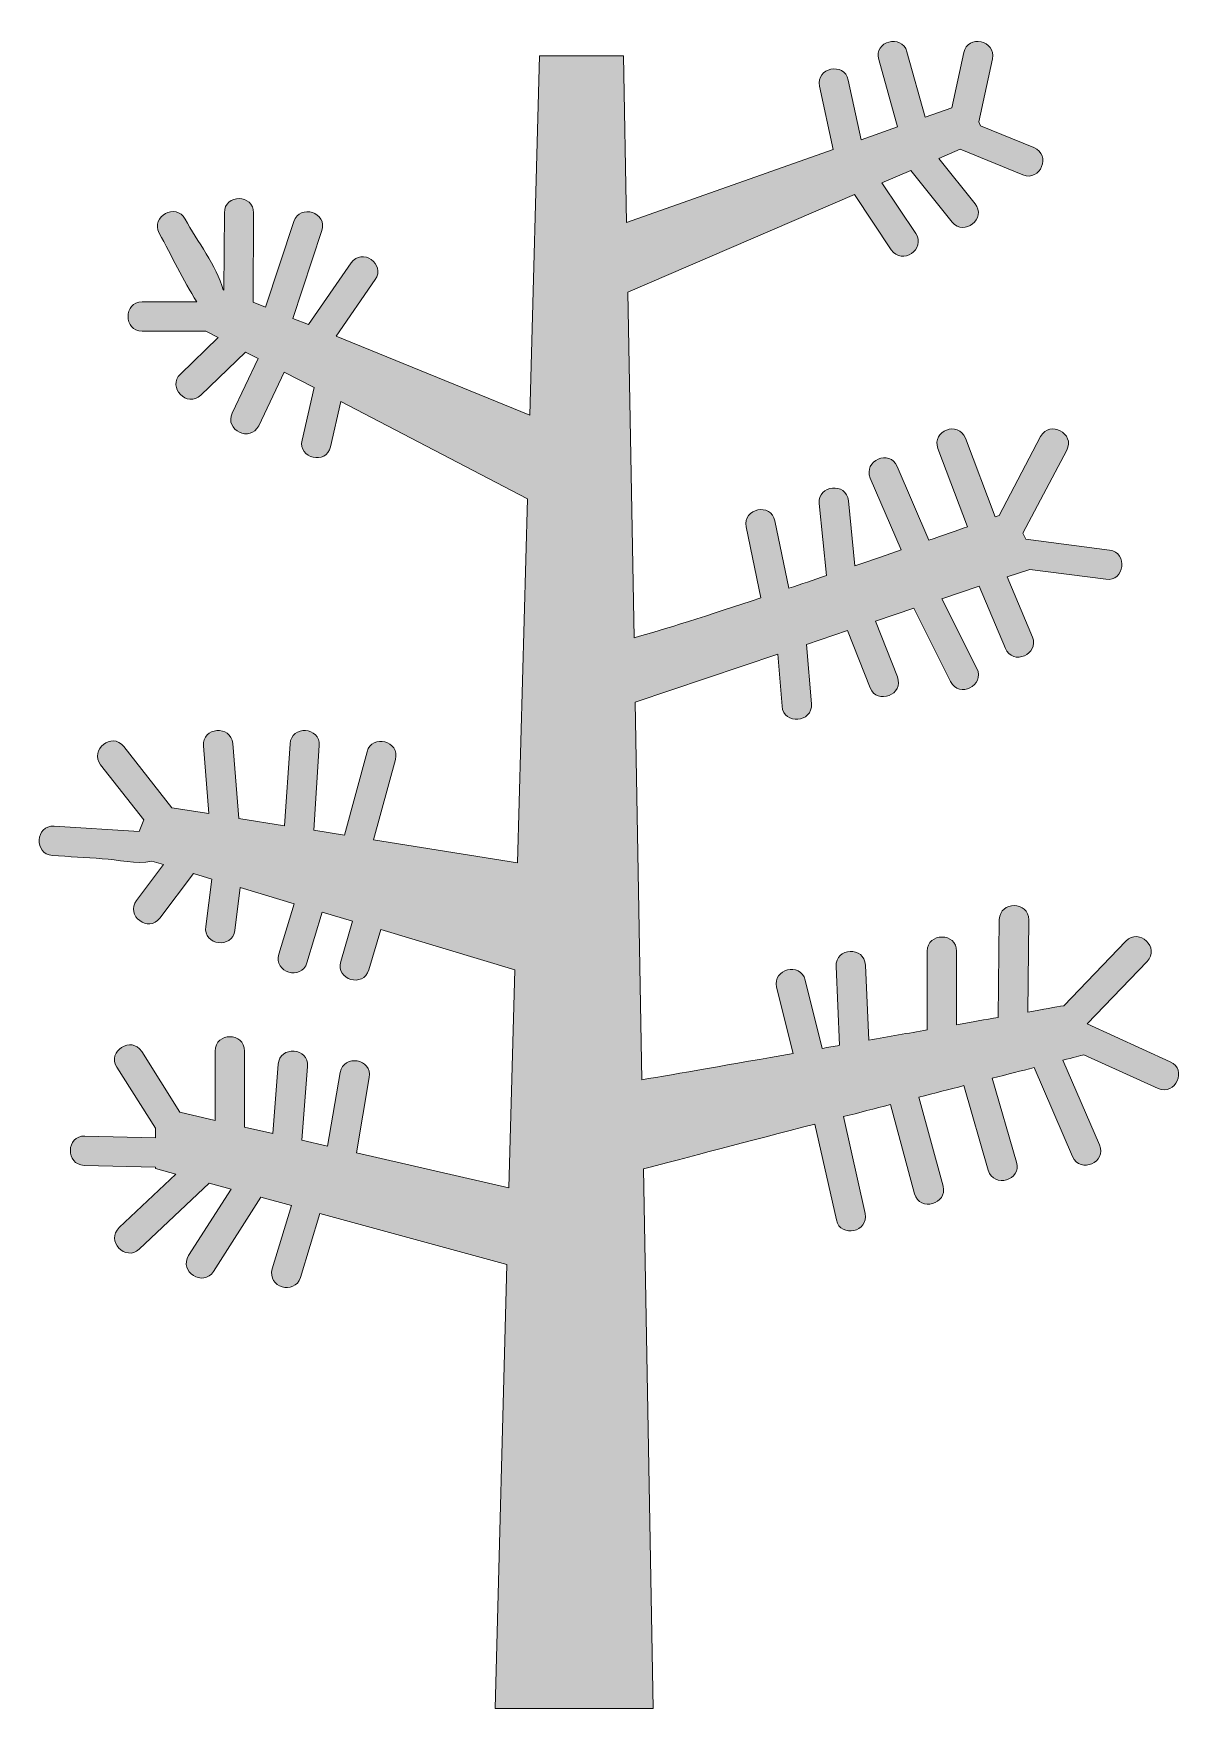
# Model space of a CAD drawing. Header units: inches. Extents: x 0 to 70, y 0 to 102.
import ezdxf

# ---------------------------------------------------------------- set-up
doc = ezdxf.new("R2010")
doc.units = ezdxf.units.IN
doc.header["$MEASUREMENT"] = 0
doc.layers.add('Layer 1', color=7, linetype='Continuous')

msp = doc.modelspace()

# ---------------------------------------------------------------- hatches: boundary and pattern name
at = {"layer": 'Layer 1', "true_color": 0xbdd63c}
h = msp.add_hatch(color=63, dxfattribs=at)
h.dxf.hatch_style = 2
edge = h.paths.add_edge_path()
edge.add_spline(control_points=[(7.09, 32.91), (7.09, 32.91), (8.34, 32.57), (8.34, 32.57), (8.34, 32.57), (4.88, 29.31), (4.88, 29.31), (4.04, 28.52), (5.26, 27.21), (6.1, 28), (6.1, 28), (10.37, 32.01), (10.37, 32.01), (10.37, 32.01), (11.7, 31.65), (11.7, 31.65), (11.7, 31.65), (9.11, 27.6), (9.11, 27.6), (8.49, 26.63), (10, 25.66), (10.62, 26.64), (10.62, 26.64), (13.51, 31.16), (13.51, 31.16), (13.51, 31.16), (15.37, 30.65), (15.37, 30.65), (15.37, 30.65), (14.21, 26.79), (14.21, 26.79), (13.87, 25.68), (15.58, 25.17), (15.92, 26.27), (15.92, 26.27), (17.1, 30.17), (17.1, 30.17), (17.1, 30.17), (28.5, 27.06), (28.5, 27.06), (28.5, 27.06), (27.78, 0), (27.78, 0), (27.78, 0), (37.42, 0), (37.42, 0), (37.42, 0), (36.83, 32.88), (36.83, 32.88), (39.36, 33.56), (43.24, 34.57), (47.27, 35.62), (47.27, 35.62), (48.58, 29.78), (48.58, 29.78), (48.84, 28.65), (50.58, 29.04), (50.33, 30.17), (50.33, 30.17), (49.01, 36.07), (49.01, 36.07), (49.97, 36.31), (50.93, 36.56), (51.87, 36.81), (51.87, 36.81), (53.35, 31.37), (53.35, 31.37), (53.65, 30.26), (55.38, 30.73), (55.08, 31.84), (55.08, 31.84), (53.61, 37.25), (53.61, 37.25), (54.55, 37.5), (55.47, 37.74), (56.35, 37.96), (56.35, 37.96), (57.84, 32.8), (57.84, 32.8), (58.17, 31.69), (59.88, 32.19), (59.56, 33.3), (59.56, 33.3), (58.08, 38.41), (58.08, 38.41), (59.02, 38.65), (59.88, 38.87), (60.63, 39.06), (60.63, 39.06), (62.98, 33.64), (62.98, 33.64), (63.44, 32.58), (65.08, 33.29), (64.62, 34.35), (64.62, 34.35), (62.38, 39.51), (62.38, 39.51), (63.02, 39.67), (63.47, 39.79), (63.67, 39.84), (63.67, 39.84), (68.19, 37.79), (68.19, 37.79), (69.24, 37.32), (69.98, 38.95), (68.93, 39.42), (68.93, 39.42), (63.86, 41.72), (63.86, 41.72), (63.86, 41.72), (67.52, 45.53), (67.52, 45.53), (68.32, 46.36), (67.03, 47.6), (66.23, 46.77), (66.23, 46.77), (62.44, 42.83), (62.44, 42.83), (61.95, 42.75), (61.2, 42.61), (60.24, 42.44), (60.24, 42.44), (60.3, 48.06), (60.3, 48.06), (60.32, 49.21), (58.53, 49.23), (58.51, 48.08), (58.51, 48.08), (58.45, 42.12), (58.45, 42.12), (57.67, 41.99), (56.82, 41.83), (55.91, 41.67), (55.91, 41.67), (55.91, 46.15), (55.91, 46.15), (55.91, 47.3), (54.12, 47.3), (54.12, 46.15), (54.12, 46.15), (54.12, 41.36), (54.12, 41.36), (52.98, 41.16), (51.78, 40.94), (50.56, 40.73), (50.56, 40.73), (50.35, 45.31), (50.35, 45.31), (50.3, 46.46), (48.51, 46.38), (48.56, 45.23), (48.56, 45.23), (48.78, 40.42), (48.78, 40.42), (48.43, 40.35), (48.07, 40.29), (47.71, 40.23), (47.71, 40.23), (46.68, 44.39), (46.68, 44.39), (46.4, 45.51), (44.67, 45.08), (44.94, 43.96), (44.94, 43.96), (45.94, 39.92), (45.94, 39.92), (42.24, 39.27), (38.82, 38.67), (36.73, 38.32), (36.73, 38.32), (36.32, 61.33), (36.32, 61.33), (36.32, 61.33), (45.02, 64.26), (45.02, 64.26), (45.02, 64.26), (45.27, 61.08), (45.27, 61.08), (45.36, 59.93), (47.15, 60.07), (47.06, 61.22), (47.06, 61.22), (46.77, 64.85), (46.77, 64.85), (46.77, 64.85), (49.26, 65.69), (49.26, 65.69), (49.26, 65.69), (50.64, 62.21), (50.64, 62.21), (51.06, 61.14), (52.73, 61.8), (52.3, 62.87), (52.3, 62.87), (50.96, 66.26), (50.96, 66.26), (50.96, 66.26), (53.3, 67.05), (53.3, 67.05), (53.3, 67.05), (55.54, 62.58), (55.54, 62.58), (56.05, 61.55), (57.65, 62.35), (57.14, 63.38), (57.14, 63.38), (55.01, 67.62), (55.01, 67.62), (55.01, 67.62), (57.29, 68.39), (57.29, 68.39), (57.29, 68.39), (58.88, 64.61), (58.88, 64.61), (59.32, 63.54), (60.97, 64.24), (60.53, 65.3), (60.53, 65.3), (58.99, 68.96), (58.99, 68.96), (58.99, 68.96), (60.36, 69.42), (60.36, 69.42), (60.36, 69.42), (65, 68.82), (65, 68.82), (66.15, 68.67), (66.38, 70.45), (65.23, 70.6), (65.23, 70.6), (60.12, 71.26), (60.12, 71.26), (60.12, 71.26), (59.95, 71.62), (59.95, 71.62), (59.95, 71.62), (62.62, 76.68), (62.62, 76.68), (63.15, 77.71), (61.57, 78.54), (61.03, 77.52), (61.03, 77.52), (58.5, 72.7), (58.5, 72.7), (58.42, 72.67), (58.34, 72.65), (58.26, 72.62), (58.26, 72.62), (56.44, 77.42), (56.44, 77.42), (56.03, 78.5), (54.36, 77.87), (54.77, 76.79), (54.77, 76.79), (56.57, 72.02), (56.57, 72.02), (55.88, 71.78), (55.09, 71.5), (54.22, 71.2), (54.22, 71.2), (52.29, 75.7), (52.29, 75.7), (51.84, 76.76), (50.19, 76.05), (50.65, 74.99), (50.65, 74.99), (52.53, 70.61), (52.53, 70.61), (51.63, 70.3), (50.68, 69.97), (49.71, 69.64), (49.71, 69.64), (49.32, 73.6), (49.32, 73.6), (49.21, 74.75), (47.43, 74.58), (47.54, 73.43), (47.54, 73.43), (47.97, 69.04), (47.97, 69.04), (47.21, 68.78), (46.45, 68.52), (45.69, 68.27), (45.69, 68.27), (44.84, 72.38), (44.84, 72.38), (44.61, 73.51), (42.86, 73.15), (43.09, 72.02), (43.09, 72.02), (43.98, 67.69), (43.98, 67.69), (40.83, 66.64), (37.95, 65.72), (36.25, 65.25), (36.25, 65.25), (35.87, 86.32), (35.87, 86.32), (35.87, 86.32), (49.69, 92.27), (49.69, 92.27), (49.69, 92.27), (51.93, 88.9), (51.93, 88.9), (52.57, 87.94), (54.06, 88.93), (53.42, 89.89), (53.42, 89.89), (51.36, 92.98), (51.36, 92.98), (51.36, 92.98), (53.11, 93.74), (53.11, 93.74), (53.11, 93.74), (55.64, 90.59), (55.64, 90.59), (56.36, 89.69), (57.76, 90.81), (57.03, 91.71), (57.03, 91.71), (54.82, 94.47), (54.82, 94.47), (54.82, 94.47), (56.12, 95.03), (56.12, 95.03), (56.12, 95.03), (59.95, 93.47), (59.95, 93.47), (61.02, 93.03), (61.69, 94.69), (60.62, 95.13), (60.62, 95.13), (57.37, 96.45), (57.37, 96.45), (57.37, 96.45), (57.26, 96.7), (57.26, 96.7), (57.26, 96.7), (58.09, 100.54), (58.09, 100.54), (58.33, 101.67), (56.58, 102.05), (56.34, 100.92), (56.34, 100.92), (55.61, 97.56), (55.61, 97.56), (55.61, 97.56), (54, 96.99), (54, 96.99), (54, 96.99), (52.88, 100.97), (52.88, 100.97), (52.57, 102.08), (50.84, 101.6), (51.16, 100.49), (51.16, 100.49), (52.31, 96.39), (52.31, 96.39), (52.31, 96.39), (50.09, 95.61), (50.09, 95.61), (50.09, 95.61), (49.31, 99.24), (49.31, 99.24), (49.06, 100.37), (47.31, 100), (47.56, 98.87), (47.56, 98.87), (48.39, 95.01), (48.39, 95.01), (48.39, 95.01), (35.79, 90.57), (35.79, 90.57), (35.79, 90.57), (35.61, 100.73), (35.61, 100.73), (35.61, 100.73), (30.49, 100.73), (30.49, 100.73), (30.49, 100.73), (29.9, 78.83), (29.9, 78.83), (29.9, 78.83), (18.1, 83.64), (18.1, 83.64), (18.1, 83.64), (20.48, 87.08), (20.48, 87.08), (21.14, 88.03), (19.67, 89.05), (19.01, 88.1), (19.01, 88.1), (16.41, 84.34), (16.41, 84.34), (16.41, 84.34), (15.46, 84.72), (15.46, 84.72), (15.46, 84.72), (17.23, 90.07), (17.23, 90.07), (17.59, 91.16), (15.89, 91.72), (15.53, 90.63), (15.53, 90.63), (13.8, 85.4), (13.8, 85.4), (13.8, 85.4), (13.04, 85.71), (13.04, 85.71), (13.04, 85.71), (13.07, 91.15), (13.07, 91.15), (13.08, 92.3), (11.29, 92.31), (11.29, 91.16), (11.29, 91.16), (11.26, 86.44), (11.26, 86.44), (11.26, 86.44), (11.22, 86.45), (11.22, 86.45), (10.81, 87.93), (9.63, 89.43), (8.9, 90.77), (8.35, 91.79), (6.77, 90.93), (7.32, 89.92), (8.08, 88.53), (8.76, 87.06), (9.61, 85.73), (9.61, 85.73), (6.28, 85.73), (6.28, 85.73), (5.13, 85.73), (5.13, 83.94), (6.28, 83.94), (6.28, 83.94), (10.15, 83.94), (10.15, 83.94), (10.15, 83.94), (10.91, 83.55), (10.91, 83.55), (10.91, 83.55), (8.61, 81.33), (8.61, 81.33), (7.78, 80.53), (9.02, 79.24), (9.86, 80.04), (9.86, 80.04), (12.58, 82.67), (12.58, 82.67), (12.58, 82.67), (13.34, 82.28), (13.34, 82.28), (13.34, 82.28), (11.77, 78.95), (11.77, 78.95), (11.27, 77.91), (12.89, 77.14), (13.38, 78.18), (13.38, 78.18), (14.93, 81.45), (14.93, 81.45), (14.93, 81.45), (16.75, 80.5), (16.75, 80.5), (16.75, 80.5), (16.02, 77.3), (16.02, 77.3), (15.76, 76.18), (17.51, 75.78), (17.76, 76.9), (17.76, 76.9), (18.39, 79.65), (18.39, 79.65), (18.39, 79.65), (29.76, 73.72), (29.76, 73.72), (29.76, 73.72), (29.16, 51.53), (29.16, 51.53), (29.16, 51.53), (20.38, 52.94), (20.38, 52.94), (20.38, 52.94), (21.71, 57.84), (21.71, 57.84), (22.01, 58.95), (20.28, 59.42), (19.98, 58.31), (19.98, 58.31), (18.6, 53.22), (18.6, 53.22), (18.6, 53.22), (16.73, 53.52), (16.73, 53.52), (16.73, 53.52), (17.07, 58.68), (17.07, 58.68), (17.15, 59.83), (15.36, 59.94), (15.29, 58.79), (15.29, 58.79), (14.96, 53.8), (14.96, 53.8), (14.96, 53.8), (12.17, 54.24), (12.17, 54.24), (12.17, 54.24), (11.8, 58.81), (11.8, 58.81), (11.7, 59.96), (9.92, 59.81), (10.01, 58.66), (10.01, 58.66), (10.35, 54.54), (10.35, 54.54), (10.35, 54.54), (8.08, 54.9), (8.08, 54.9), (8.08, 54.9), (5.16, 58.63), (5.16, 58.63), (4.44, 59.54), (3.04, 58.43), (3.75, 57.52), (3.75, 57.52), (6.39, 54.15), (6.39, 54.15), (6.39, 54.15), (6.09, 53.45), (6.09, 53.45), (6.09, 53.45), (0.92, 53.77), (0.92, 53.77), (-0.23, 53.85), (-0.34, 52.06), (0.81, 51.99), (1.82, 51.92), (2.84, 51.86), (3.85, 51.79), (4.75, 51.74), (5.97, 51.42), (6.86, 51.65), (6.86, 51.65), (7.58, 51.43), (7.58, 51.43), (7.58, 51.43), (5.93, 49.25), (5.93, 49.25), (5.24, 48.32), (6.67, 47.25), (7.36, 48.17), (7.36, 48.17), (9.4, 50.88), (9.4, 50.88), (9.4, 50.88), (10.52, 50.55), (10.52, 50.55), (10.52, 50.55), (10.15, 47.65), (10.15, 47.65), (10, 46.5), (11.78, 46.28), (11.93, 47.42), (11.93, 47.42), (12.26, 50.03), (12.26, 50.03), (12.26, 50.03), (15.54, 49.05), (15.54, 49.05), (15.54, 49.05), (14.61, 45.97), (14.61, 45.97), (14.27, 44.86), (15.99, 44.34), (16.32, 45.45), (16.32, 45.45), (17.25, 48.53), (17.25, 48.53), (17.25, 48.53), (19.1, 47.98), (19.1, 47.98), (19.1, 47.98), (18.38, 45.52), (18.38, 45.52), (18.05, 44.41), (19.77, 43.91), (20.09, 45.02), (20.09, 45.02), (20.82, 47.47), (20.82, 47.47), (20.82, 47.47), (28.99, 45.02), (28.99, 45.02), (28.99, 45.02), (28.63, 31.73), (28.63, 31.73), (28.63, 31.73), (19.33, 33.87), (19.33, 33.87), (19.33, 33.87), (20.12, 38.46), (20.12, 38.46), (20.31, 39.6), (18.55, 39.9), (18.35, 38.76), (18.35, 38.76), (17.58, 34.27), (17.58, 34.27), (17.58, 34.27), (16.01, 34.63), (16.01, 34.63), (16.01, 34.63), (16.36, 39.13), (16.36, 39.13), (16.45, 40.28), (14.66, 40.41), (14.57, 39.26), (14.57, 39.26), (14.25, 35.04), (14.25, 35.04), (14.25, 35.04), (12.52, 35.43), (12.52, 35.43), (12.52, 35.43), (12.52, 40.07), (12.52, 40.07), (12.52, 41.23), (10.73, 41.23), (10.73, 40.07), (10.73, 40.07), (10.73, 35.84), (10.73, 35.84), (10.73, 35.84), (8.58, 36.34), (8.58, 36.34), (8.58, 36.34), (6.25, 40.04), (6.25, 40.04), (5.63, 41.01), (4.12, 40.06), (4.73, 39.08), (4.73, 39.08), (7.09, 35.36), (7.09, 35.36), (7.09, 35.36), (7.09, 34.78), (7.09, 34.78), (7.09, 34.78), (2.79, 34.89), (2.79, 34.89), (1.64, 34.92), (1.59, 33.13), (2.75, 33.1), (2.75, 33.1), (7.09, 32.99), (7.09, 32.99), (7.09, 32.99), (7.09, 32.91), (7.09, 32.91)], knot_values=[0, 0, 0, 0, 1, 1, 1, 2, 2, 2, 3, 3, 3, 4, 4, 4, 5, 5, 5, 6, 6, 6, 7, 7, 7, 8, 8, 8, 9, 9, 9, 10, 10, 10, 11, 11, 11, 12, 12, 12, 13, 13, 13, 14, 14, 14, 15, 15, 15, 16, 16, 16, 17, 17, 17, 18, 18, 18, 19, 19, 19, 20, 20, 20, 21, 21, 21, 22, 22, 22, 23, 23, 23, 24, 24, 24, 25, 25, 25, 26, 26, 26, 27, 27, 27, 28, 28, 28, 29, 29, 29, 30, 30, 30, 31, 31, 31, 32, 32, 32, 33, 33, 33, 34, 34, 34, 35, 35, 35, 36, 36, 36, 37, 37, 37, 38, 38, 38, 39, 39, 39, 40, 40, 40, 41, 41, 41, 42, 42, 42, 43, 43, 43, 44, 44, 44, 45, 45, 45, 46, 46, 46, 47, 47, 47, 48, 48, 48, 49, 49, 49, 50, 50, 50, 51, 51, 51, 52, 52, 52, 53, 53, 53, 54, 54, 54, 55, 55, 55, 56, 56, 56, 57, 57, 57, 58, 58, 58, 59, 59, 59, 60, 60, 60, 61, 61, 61, 62, 62, 62, 63, 63, 63, 64, 64, 64, 65, 65, 65, 66, 66, 66, 67, 67, 67, 68, 68, 68, 69, 69, 69, 70, 70, 70, 71, 71, 71, 72, 72, 72, 73, 73, 73, 74, 74, 74, 75, 75, 75, 76, 76, 76, 77, 77, 77, 78, 78, 78, 79, 79, 79, 80, 80, 80, 81, 81, 81, 82, 82, 82, 83, 83, 83, 84, 84, 84, 85, 85, 85, 86, 86, 86, 87, 87, 87, 88, 88, 88, 89, 89, 89, 90, 90, 90, 91, 91, 91, 92, 92, 92, 93, 93, 93, 94, 94, 94, 95, 95, 95, 96, 96, 96, 97, 97, 97, 98, 98, 98, 99, 99, 99, 100, 100, 100, 101, 101, 101, 102, 102, 102, 103, 103, 103, 104, 104, 104, 105, 105, 105, 106, 106, 106, 107, 107, 107, 108, 108, 108, 109, 109, 109, 110, 110, 110, 111, 111, 111, 112, 112, 112, 113, 113, 113, 114, 114, 114, 115, 115, 115, 116, 116, 116, 117, 117, 117, 118, 118, 118, 119, 119, 119, 120, 120, 120, 121, 121, 121, 122, 122, 122, 123, 123, 123, 124, 124, 124, 125, 125, 125, 126, 126, 126, 127, 127, 127, 128, 128, 128, 129, 129, 129, 130, 130, 130, 131, 131, 131, 132, 132, 132, 133, 133, 133, 134, 134, 134, 135, 135, 135, 136, 136, 136, 137, 137, 137, 138, 138, 138, 139, 139, 139, 140, 140, 140, 141, 141, 141, 142, 142, 142, 143, 143, 143, 144, 144, 144, 145, 145, 145, 146, 146, 146, 147, 147, 147, 148, 148, 148, 149, 149, 149, 150, 150, 150, 151, 151, 151, 152, 152, 152, 153, 153, 153, 154, 154, 154, 155, 155, 155, 156, 156, 156, 157, 157, 157, 158, 158, 158, 159, 159, 159, 160, 160, 160, 161, 161, 161, 162, 162, 162, 163, 163, 163, 164, 164, 164, 165, 165, 165, 166, 166, 166, 167, 167, 167, 168, 168, 168, 169, 169, 169, 170, 170, 170, 171, 171, 171, 172, 172, 172, 173, 173, 173, 174, 174, 174, 175, 175, 175, 176, 176, 176, 177, 177, 177, 178, 178, 178, 179, 179, 179, 180, 180, 180, 181, 181, 181, 182, 182, 182, 183, 183, 183, 184, 184, 184, 185, 185, 185, 186, 186, 186, 187, 187, 187, 188, 188, 188, 189, 189, 189, 190, 190, 190, 191, 191, 191, 192, 192, 192, 193, 193, 193, 194, 194, 194, 195, 195, 195, 196, 196, 196, 197, 197, 197, 198, 198, 198, 199, 199, 199, 200, 200, 200, 201, 201, 201, 202, 202, 202, 203, 203, 203, 204, 204, 204, 205, 205, 205, 206, 206, 206, 207, 207, 207, 208, 208, 208, 209, 209, 209, 210, 210, 210, 211, 211, 211, 212, 212, 212, 213, 213, 213, 214, 214, 214, 215, 215, 215, 216, 216, 216, 217, 217, 217, 218, 218, 218, 219, 219, 219, 220, 220, 220, 220], degree=3, periodic=1)

# ---------------------------------------------------------------- linework, layer by layer
at = {"layer": 'Layer 1', "lineweight": 0}
msp.add_open_spline([(7.09, 32.91), (7.09, 32.91), (8.34, 32.57), (8.34, 32.57), (8.34, 32.57), (4.88, 29.31), (4.88, 29.31), (4.04, 28.52), (5.26, 27.21), (6.1, 28), (6.1, 28), (10.37, 32.01), (10.37, 32.01), (10.37, 32.01), (11.7, 31.65), (11.7, 31.65), (11.7, 31.65), (9.11, 27.6), (9.11, 27.6), (8.49, 26.63), (10, 25.66), (10.62, 26.64), (10.62, 26.64), (13.51, 31.16), (13.51, 31.16), (13.51, 31.16), (15.37, 30.65), (15.37, 30.65), (15.37, 30.65), (14.21, 26.79), (14.21, 26.79), (13.87, 25.68), (15.58, 25.17), (15.92, 26.27), (15.92, 26.27), (17.1, 30.17), (17.1, 30.17), (17.1, 30.17), (28.5, 27.06), (28.5, 27.06), (28.5, 27.06), (27.78, 0), (27.78, 0), (27.78, 0), (37.42, 0), (37.42, 0), (37.42, 0), (36.83, 32.88), (36.83, 32.88), (39.36, 33.56), (43.24, 34.57), (47.27, 35.62), (47.27, 35.62), (48.58, 29.78), (48.58, 29.78), (48.84, 28.65), (50.58, 29.04), (50.33, 30.17), (50.33, 30.17), (49.01, 36.07), (49.01, 36.07), (49.97, 36.31), (50.93, 36.56), (51.87, 36.81), (51.87, 36.81), (53.35, 31.37), (53.35, 31.37), (53.65, 30.26), (55.38, 30.73), (55.08, 31.84), (55.08, 31.84), (53.61, 37.25), (53.61, 37.25), (54.55, 37.5), (55.47, 37.74), (56.35, 37.96), (56.35, 37.96), (57.84, 32.8), (57.84, 32.8), (58.17, 31.69), (59.88, 32.19), (59.56, 33.3), (59.56, 33.3), (58.08, 38.41), (58.08, 38.41), (59.02, 38.65), (59.88, 38.87), (60.63, 39.06), (60.63, 39.06), (62.98, 33.64), (62.98, 33.64), (63.44, 32.58), (65.08, 33.29), (64.62, 34.35), (64.62, 34.35), (62.38, 39.51), (62.38, 39.51), (63.02, 39.67), (63.47, 39.79), (63.67, 39.84), (63.67, 39.84), (68.19, 37.79), (68.19, 37.79), (69.24, 37.32), (69.98, 38.95), (68.93, 39.42), (68.93, 39.42), (63.86, 41.72), (63.86, 41.72), (63.86, 41.72), (67.52, 45.53), (67.52, 45.53), (68.32, 46.36), (67.03, 47.6), (66.23, 46.77), (66.23, 46.77), (62.44, 42.83), (62.44, 42.83), (61.95, 42.75), (61.2, 42.61), (60.24, 42.44), (60.24, 42.44), (60.3, 48.06), (60.3, 48.06), (60.32, 49.21), (58.53, 49.23), (58.51, 48.08), (58.51, 48.08), (58.45, 42.12), (58.45, 42.12), (57.67, 41.99), (56.82, 41.83), (55.91, 41.67), (55.91, 41.67), (55.91, 46.15), (55.91, 46.15), (55.91, 47.3), (54.12, 47.3), (54.12, 46.15), (54.12, 46.15), (54.12, 41.36), (54.12, 41.36), (52.98, 41.16), (51.78, 40.94), (50.56, 40.73), (50.56, 40.73), (50.35, 45.31), (50.35, 45.31), (50.3, 46.46), (48.51, 46.38), (48.56, 45.23), (48.56, 45.23), (48.78, 40.42), (48.78, 40.42), (48.43, 40.35), (48.07, 40.29), (47.71, 40.23), (47.71, 40.23), (46.68, 44.39), (46.68, 44.39), (46.4, 45.51), (44.67, 45.08), (44.94, 43.96), (44.94, 43.96), (45.94, 39.92), (45.94, 39.92), (42.24, 39.27), (38.82, 38.67), (36.73, 38.32), (36.73, 38.32), (36.32, 61.33), (36.32, 61.33), (36.32, 61.33), (45.02, 64.26), (45.02, 64.26), (45.02, 64.26), (45.27, 61.08), (45.27, 61.08), (45.36, 59.93), (47.15, 60.07), (47.06, 61.22), (47.06, 61.22), (46.77, 64.85), (46.77, 64.85), (46.77, 64.85), (49.26, 65.69), (49.26, 65.69), (49.26, 65.69), (50.64, 62.21), (50.64, 62.21), (51.06, 61.14), (52.73, 61.8), (52.3, 62.87), (52.3, 62.87), (50.96, 66.26), (50.96, 66.26), (50.96, 66.26), (53.3, 67.05), (53.3, 67.05), (53.3, 67.05), (55.54, 62.58), (55.54, 62.58), (56.05, 61.55), (57.65, 62.35), (57.14, 63.38), (57.14, 63.38), (55.01, 67.62), (55.01, 67.62), (55.01, 67.62), (57.29, 68.39), (57.29, 68.39), (57.29, 68.39), (58.88, 64.61), (58.88, 64.61), (59.32, 63.54), (60.97, 64.24), (60.53, 65.3), (60.53, 65.3), (58.99, 68.96), (58.99, 68.96), (58.99, 68.96), (60.36, 69.42), (60.36, 69.42), (60.36, 69.42), (65, 68.82), (65, 68.82), (66.15, 68.67), (66.38, 70.45), (65.23, 70.6), (65.23, 70.6), (60.12, 71.26), (60.12, 71.26), (60.12, 71.26), (59.95, 71.62), (59.95, 71.62), (59.95, 71.62), (62.62, 76.68), (62.62, 76.68), (63.15, 77.71), (61.57, 78.54), (61.03, 77.52), (61.03, 77.52), (58.5, 72.7), (58.5, 72.7), (58.42, 72.67), (58.34, 72.65), (58.26, 72.62), (58.26, 72.62), (56.44, 77.42), (56.44, 77.42), (56.03, 78.5), (54.36, 77.87), (54.77, 76.79), (54.77, 76.79), (56.57, 72.02), (56.57, 72.02), (55.88, 71.78), (55.09, 71.5), (54.22, 71.2), (54.22, 71.2), (52.29, 75.7), (52.29, 75.7), (51.84, 76.76), (50.19, 76.05), (50.65, 74.99), (50.65, 74.99), (52.53, 70.61), (52.53, 70.61), (51.63, 70.3), (50.68, 69.97), (49.71, 69.64), (49.71, 69.64), (49.32, 73.6), (49.32, 73.6), (49.21, 74.75), (47.43, 74.58), (47.54, 73.43), (47.54, 73.43), (47.97, 69.04), (47.97, 69.04), (47.21, 68.78), (46.45, 68.52), (45.69, 68.27), (45.69, 68.27), (44.84, 72.38), (44.84, 72.38), (44.61, 73.51), (42.86, 73.15), (43.09, 72.02), (43.09, 72.02), (43.98, 67.69), (43.98, 67.69), (40.83, 66.64), (37.95, 65.72), (36.25, 65.25), (36.25, 65.25), (35.87, 86.32), (35.87, 86.32), (35.87, 86.32), (49.69, 92.27), (49.69, 92.27), (49.69, 92.27), (51.93, 88.9), (51.93, 88.9), (52.57, 87.94), (54.06, 88.93), (53.42, 89.89), (53.42, 89.89), (51.36, 92.98), (51.36, 92.98), (51.36, 92.98), (53.11, 93.74), (53.11, 93.74), (53.11, 93.74), (55.64, 90.59), (55.64, 90.59), (56.36, 89.69), (57.76, 90.81), (57.03, 91.71), (57.03, 91.71), (54.82, 94.47), (54.82, 94.47), (54.82, 94.47), (56.12, 95.03), (56.12, 95.03), (56.12, 95.03), (59.95, 93.47), (59.95, 93.47), (61.02, 93.03), (61.69, 94.69), (60.62, 95.13), (60.62, 95.13), (57.37, 96.45), (57.37, 96.45), (57.37, 96.45), (57.26, 96.7), (57.26, 96.7), (57.26, 96.7), (58.09, 100.54), (58.09, 100.54), (58.33, 101.67), (56.58, 102.05), (56.34, 100.92), (56.34, 100.92), (55.61, 97.56), (55.61, 97.56), (55.61, 97.56), (54, 96.99), (54, 96.99), (54, 96.99), (52.88, 100.97), (52.88, 100.97), (52.57, 102.08), (50.84, 101.6), (51.16, 100.49), (51.16, 100.49), (52.31, 96.39), (52.31, 96.39), (52.31, 96.39), (50.09, 95.61), (50.09, 95.61), (50.09, 95.61), (49.31, 99.24), (49.31, 99.24), (49.06, 100.37), (47.31, 100), (47.56, 98.87), (47.56, 98.87), (48.39, 95.01), (48.39, 95.01), (48.39, 95.01), (35.79, 90.57), (35.79, 90.57), (35.79, 90.57), (35.61, 100.73), (35.61, 100.73), (35.61, 100.73), (30.49, 100.73), (30.49, 100.73), (30.49, 100.73), (29.9, 78.83), (29.9, 78.83), (29.9, 78.83), (18.1, 83.64), (18.1, 83.64), (18.1, 83.64), (20.48, 87.08), (20.48, 87.08), (21.14, 88.03), (19.67, 89.05), (19.01, 88.1), (19.01, 88.1), (16.41, 84.34), (16.41, 84.34), (16.41, 84.34), (15.46, 84.72), (15.46, 84.72), (15.46, 84.72), (17.23, 90.07), (17.23, 90.07), (17.59, 91.16), (15.89, 91.72), (15.53, 90.63), (15.53, 90.63), (13.8, 85.4), (13.8, 85.4), (13.8, 85.4), (13.04, 85.71), (13.04, 85.71), (13.04, 85.71), (13.07, 91.15), (13.07, 91.15), (13.08, 92.3), (11.29, 92.31), (11.29, 91.16), (11.29, 91.16), (11.26, 86.44), (11.26, 86.44), (11.26, 86.44), (11.22, 86.45), (11.22, 86.45), (10.81, 87.93), (9.63, 89.43), (8.9, 90.77), (8.35, 91.79), (6.77, 90.93), (7.32, 89.92), (8.08, 88.53), (8.76, 87.06), (9.61, 85.73), (9.61, 85.73), (6.28, 85.73), (6.28, 85.73), (5.13, 85.73), (5.13, 83.94), (6.28, 83.94), (6.28, 83.94), (10.15, 83.94), (10.15, 83.94), (10.15, 83.94), (10.91, 83.55), (10.91, 83.55), (10.91, 83.55), (8.61, 81.33), (8.61, 81.33), (7.78, 80.53), (9.02, 79.24), (9.86, 80.04), (9.86, 80.04), (12.58, 82.67), (12.58, 82.67), (12.58, 82.67), (13.34, 82.28), (13.34, 82.28), (13.34, 82.28), (11.77, 78.95), (11.77, 78.95), (11.27, 77.91), (12.89, 77.14), (13.38, 78.18), (13.38, 78.18), (14.93, 81.45), (14.93, 81.45), (14.93, 81.45), (16.75, 80.5), (16.75, 80.5), (16.75, 80.5), (16.02, 77.3), (16.02, 77.3), (15.76, 76.18), (17.51, 75.78), (17.76, 76.9), (17.76, 76.9), (18.39, 79.65), (18.39, 79.65), (18.39, 79.65), (29.76, 73.72), (29.76, 73.72), (29.76, 73.72), (29.16, 51.53), (29.16, 51.53), (29.16, 51.53), (20.38, 52.94), (20.38, 52.94), (20.38, 52.94), (21.71, 57.84), (21.71, 57.84), (22.01, 58.95), (20.28, 59.42), (19.98, 58.31), (19.98, 58.31), (18.6, 53.22), (18.6, 53.22), (18.6, 53.22), (16.73, 53.52), (16.73, 53.52), (16.73, 53.52), (17.07, 58.68), (17.07, 58.68), (17.15, 59.83), (15.36, 59.94), (15.29, 58.79), (15.29, 58.79), (14.96, 53.8), (14.96, 53.8), (14.96, 53.8), (12.17, 54.24), (12.17, 54.24), (12.17, 54.24), (11.8, 58.81), (11.8, 58.81), (11.7, 59.96), (9.92, 59.81), (10.01, 58.66), (10.01, 58.66), (10.35, 54.54), (10.35, 54.54), (10.35, 54.54), (8.08, 54.9), (8.08, 54.9), (8.08, 54.9), (5.16, 58.63), (5.16, 58.63), (4.44, 59.54), (3.04, 58.43), (3.75, 57.52), (3.75, 57.52), (6.39, 54.15), (6.39, 54.15), (6.39, 54.15), (6.09, 53.45), (6.09, 53.45), (6.09, 53.45), (0.92, 53.77), (0.92, 53.77), (-0.23, 53.85), (-0.34, 52.06), (0.81, 51.99), (1.82, 51.92), (2.84, 51.86), (3.85, 51.79), (4.75, 51.74), (5.97, 51.42), (6.86, 51.65), (6.86, 51.65), (7.58, 51.43), (7.58, 51.43), (7.58, 51.43), (5.93, 49.25), (5.93, 49.25), (5.24, 48.32), (6.67, 47.25), (7.36, 48.17), (7.36, 48.17), (9.4, 50.88), (9.4, 50.88), (9.4, 50.88), (10.52, 50.55), (10.52, 50.55), (10.52, 50.55), (10.15, 47.65), (10.15, 47.65), (10, 46.5), (11.78, 46.28), (11.93, 47.42), (11.93, 47.42), (12.26, 50.03), (12.26, 50.03), (12.26, 50.03), (15.54, 49.05), (15.54, 49.05), (15.54, 49.05), (14.61, 45.97), (14.61, 45.97), (14.27, 44.86), (15.99, 44.34), (16.32, 45.45), (16.32, 45.45), (17.25, 48.53), (17.25, 48.53), (17.25, 48.53), (19.1, 47.98), (19.1, 47.98), (19.1, 47.98), (18.38, 45.52), (18.38, 45.52), (18.05, 44.41), (19.77, 43.91), (20.09, 45.02), (20.09, 45.02), (20.82, 47.47), (20.82, 47.47), (20.82, 47.47), (28.99, 45.02), (28.99, 45.02), (28.99, 45.02), (28.63, 31.73), (28.63, 31.73), (28.63, 31.73), (19.33, 33.87), (19.33, 33.87), (19.33, 33.87), (20.12, 38.46), (20.12, 38.46), (20.31, 39.6), (18.55, 39.9), (18.35, 38.76), (18.35, 38.76), (17.58, 34.27), (17.58, 34.27), (17.58, 34.27), (16.01, 34.63), (16.01, 34.63), (16.01, 34.63), (16.36, 39.13), (16.36, 39.13), (16.45, 40.28), (14.66, 40.41), (14.57, 39.26), (14.57, 39.26), (14.25, 35.04), (14.25, 35.04), (14.25, 35.04), (12.52, 35.43), (12.52, 35.43), (12.52, 35.43), (12.52, 40.07), (12.52, 40.07), (12.52, 41.23), (10.73, 41.23), (10.73, 40.07), (10.73, 40.07), (10.73, 35.84), (10.73, 35.84), (10.73, 35.84), (8.58, 36.34), (8.58, 36.34), (8.58, 36.34), (6.25, 40.04), (6.25, 40.04), (5.63, 41.01), (4.12, 40.06), (4.73, 39.08), (4.73, 39.08), (7.09, 35.36), (7.09, 35.36), (7.09, 35.36), (7.09, 34.78), (7.09, 34.78), (7.09, 34.78), (2.79, 34.89), (2.79, 34.89), (1.64, 34.92), (1.59, 33.13), (2.75, 33.1), (2.75, 33.1), (7.09, 32.99), (7.09, 32.99), (7.09, 32.99), (7.09, 32.91), (7.09, 32.91)], degree=3, knots=[0, 0, 0, 0, 1, 1, 1, 2, 2, 2, 3, 3, 3, 4, 4, 4, 5, 5, 5, 6, 6, 6, 7, 7, 7, 8, 8, 8, 9, 9, 9, 10, 10, 10, 11, 11, 11, 12, 12, 12, 13, 13, 13, 14, 14, 14, 15, 15, 15, 16, 16, 16, 17, 17, 17, 18, 18, 18, 19, 19, 19, 20, 20, 20, 21, 21, 21, 22, 22, 22, 23, 23, 23, 24, 24, 24, 25, 25, 25, 26, 26, 26, 27, 27, 27, 28, 28, 28, 29, 29, 29, 30, 30, 30, 31, 31, 31, 32, 32, 32, 33, 33, 33, 34, 34, 34, 35, 35, 35, 36, 36, 36, 37, 37, 37, 38, 38, 38, 39, 39, 39, 40, 40, 40, 41, 41, 41, 42, 42, 42, 43, 43, 43, 44, 44, 44, 45, 45, 45, 46, 46, 46, 47, 47, 47, 48, 48, 48, 49, 49, 49, 50, 50, 50, 51, 51, 51, 52, 52, 52, 53, 53, 53, 54, 54, 54, 55, 55, 55, 56, 56, 56, 57, 57, 57, 58, 58, 58, 59, 59, 59, 60, 60, 60, 61, 61, 61, 62, 62, 62, 63, 63, 63, 64, 64, 64, 65, 65, 65, 66, 66, 66, 67, 67, 67, 68, 68, 68, 69, 69, 69, 70, 70, 70, 71, 71, 71, 72, 72, 72, 73, 73, 73, 74, 74, 74, 75, 75, 75, 76, 76, 76, 77, 77, 77, 78, 78, 78, 79, 79, 79, 80, 80, 80, 81, 81, 81, 82, 82, 82, 83, 83, 83, 84, 84, 84, 85, 85, 85, 86, 86, 86, 87, 87, 87, 88, 88, 88, 89, 89, 89, 90, 90, 90, 91, 91, 91, 92, 92, 92, 93, 93, 93, 94, 94, 94, 95, 95, 95, 96, 96, 96, 97, 97, 97, 98, 98, 98, 99, 99, 99, 100, 100, 100, 101, 101, 101, 102, 102, 102, 103, 103, 103, 104, 104, 104, 105, 105, 105, 106, 106, 106, 107, 107, 107, 108, 108, 108, 109, 109, 109, 110, 110, 110, 111, 111, 111, 112, 112, 112, 113, 113, 113, 114, 114, 114, 115, 115, 115, 116, 116, 116, 117, 117, 117, 118, 118, 118, 119, 119, 119, 120, 120, 120, 121, 121, 121, 122, 122, 122, 123, 123, 123, 124, 124, 124, 125, 125, 125, 126, 126, 126, 127, 127, 127, 128, 128, 128, 129, 129, 129, 130, 130, 130, 131, 131, 131, 132, 132, 132, 133, 133, 133, 134, 134, 134, 135, 135, 135, 136, 136, 136, 137, 137, 137, 138, 138, 138, 139, 139, 139, 140, 140, 140, 141, 141, 141, 142, 142, 142, 143, 143, 143, 144, 144, 144, 145, 145, 145, 146, 146, 146, 147, 147, 147, 148, 148, 148, 149, 149, 149, 150, 150, 150, 151, 151, 151, 152, 152, 152, 153, 153, 153, 154, 154, 154, 155, 155, 155, 156, 156, 156, 157, 157, 157, 158, 158, 158, 159, 159, 159, 160, 160, 160, 161, 161, 161, 162, 162, 162, 163, 163, 163, 164, 164, 164, 165, 165, 165, 166, 166, 166, 167, 167, 167, 168, 168, 168, 169, 169, 169, 170, 170, 170, 171, 171, 171, 172, 172, 172, 173, 173, 173, 174, 174, 174, 175, 175, 175, 176, 176, 176, 177, 177, 177, 178, 178, 178, 179, 179, 179, 180, 180, 180, 181, 181, 181, 182, 182, 182, 183, 183, 183, 184, 184, 184, 185, 185, 185, 186, 186, 186, 187, 187, 187, 188, 188, 188, 189, 189, 189, 190, 190, 190, 191, 191, 191, 192, 192, 192, 193, 193, 193, 194, 194, 194, 195, 195, 195, 196, 196, 196, 197, 197, 197, 198, 198, 198, 199, 199, 199, 200, 200, 200, 201, 201, 201, 202, 202, 202, 203, 203, 203, 204, 204, 204, 205, 205, 205, 206, 206, 206, 207, 207, 207, 208, 208, 208, 209, 209, 209, 210, 210, 210, 211, 211, 211, 212, 212, 212, 213, 213, 213, 214, 214, 214, 215, 215, 215, 216, 216, 216, 217, 217, 217, 218, 218, 218, 219, 219, 219, 220, 220, 220, 220], dxfattribs=at)

doc.saveas('drawing.dxf')
